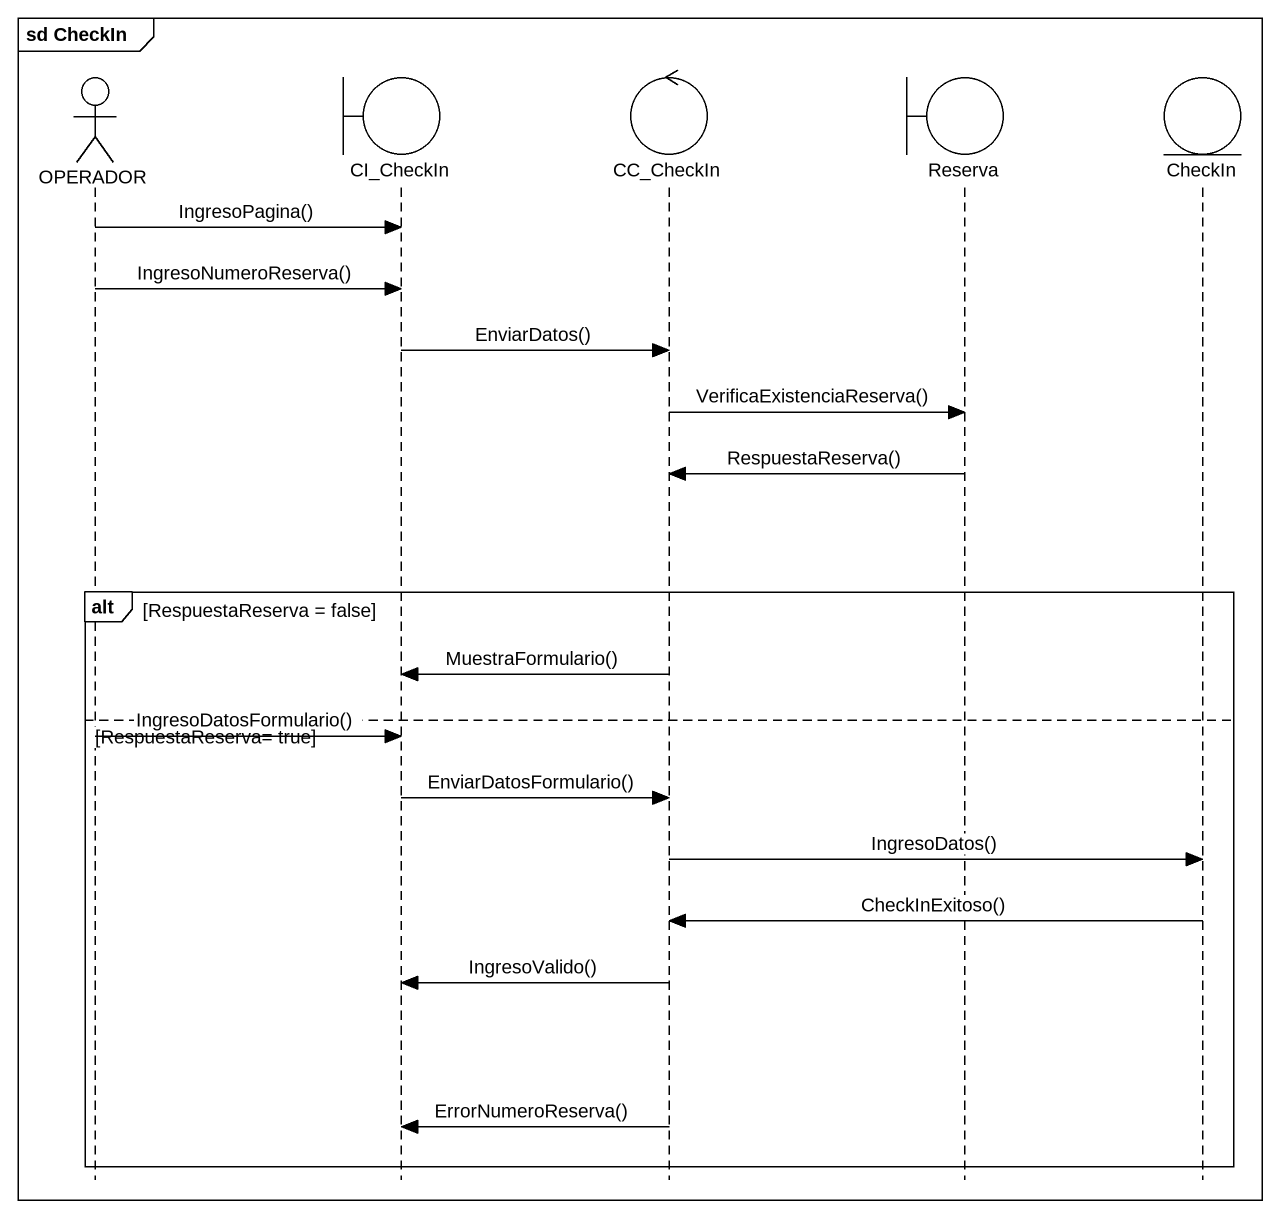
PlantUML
@startuml
mainframe sd CheckIn
hide footbox
actor OPERADOR
boundary CI_CheckIn
control CC_CheckIn
boundary Reserva
entity CheckIn

OPERADOR -> CI_CheckIn : IngresoPagina()
OPERADOR -> CI_CheckIn : IngresoNumeroReserva()
CI_CheckIn -> CC_CheckIn : EnviarDatos()
CC_CheckIn -> Reserva : VerificaExistenciaReserva()
Reserva -> CC_CheckIn : RespuestaReserva()
alt RespuestaReserva = false
  CC_CheckIn -> CI_CheckIn : MuestraFormulario()
else RespuestaReserva= true
  OPERADOR -> CI_CheckIn : IngresoDatosFormulario()
  CI_CheckIn -> CC_CheckIn : EnviarDatosFormulario()
  CC_CheckIn -> CheckIn : IngresoDatos()
  CheckIn -> CC_CheckIn : CheckInExitoso()
  CC_CheckIn -> CI_CheckIn : IngresoValido()
  CC_CheckIn -> CI_CheckIn : ErrorNumeroReserva()
end
@enduml
